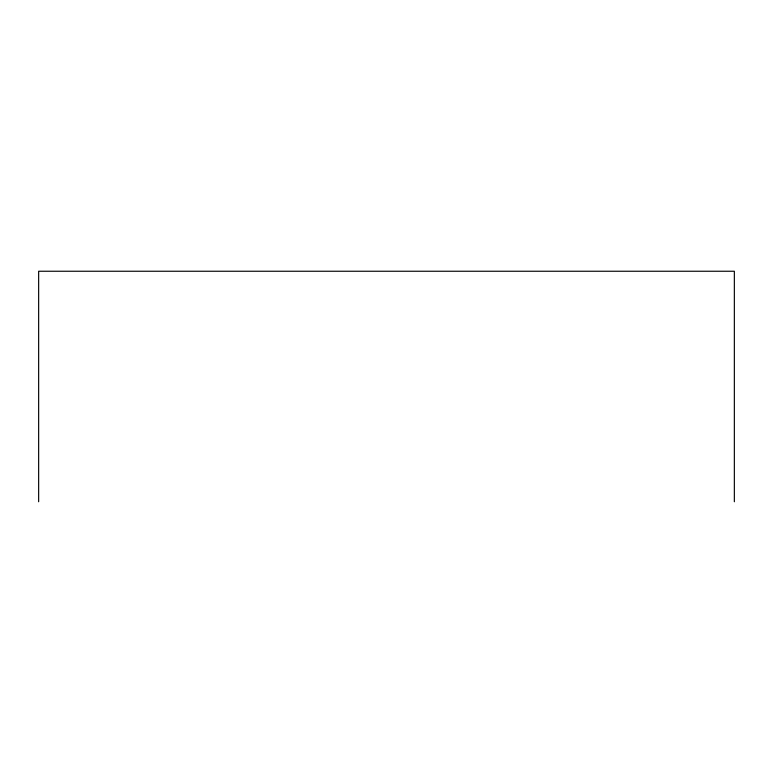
<?xml version="1.0" encoding="UTF-8"?>
<svg xmlns="http://www.w3.org/2000/svg" width="773" height="773" viewBox="0 0 773 773"><rect width="100%" height="100%" fill="white"/><g stroke="black" fill="none" stroke-linecap="round" stroke-linejoin="round"><path stroke-width="1.16" d="M734.35 501.754L734.35 271.246L38.65 271.246L38.65 501.754"/></g></svg>
